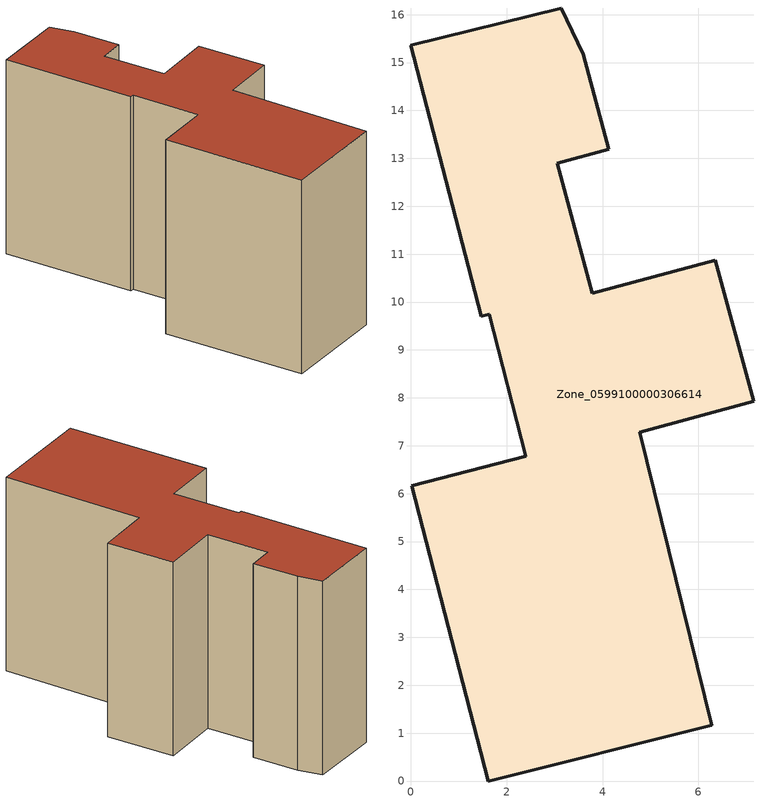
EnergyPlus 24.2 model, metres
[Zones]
Zone_0599100000306614
 floor ground (C_G): 6.35,10.88 7.15,7.92 4.78,7.28 6.28,1.17 1.62,0 0.02,6.16 2.4,6.78 1.63,9.74 1.47,9.71 0,15.37 3.14,16.14 3.59,15.18 4.13,13.19 3.05,12.89 3.78,10.19 z0
 wall outside (C_F): 6.28,1.17 4.78,7.28 7.15,7.92 6.35,10.88 3.78,10.19 3.05,12.89 4.13,13.19 3.59,15.18 3.14,16.14 0,15.37 1.47,9.71 1.63,9.74 2.4,6.78 0.02,6.16 1.62,0 6.28,1.17 z0:8.81
 roof outside (C_R): 3.59,15.18 3.14,16.14 0,15.37 1.47,9.71 1.63,9.74 2.4,6.78 0.02,6.16 1.62,0 6.28,1.17 4.78,7.28 7.15,7.92 6.35,10.88 3.78,10.19 3.05,12.89 4.13,13.19 z8.81
[BUILDING]
Pand.0599100000306614: North Axis=0; Terrain=City; Loads Convergence Tolerance Value=0.04; Temperature Convergence Tolerance Value=0.4; Solar Distribution=FullExterior; Maximum Number of Warmup Days=25; Minimum Number of Warmup Days=1
[Site:Location]
Rotterdam.The.Hague.AP_ZH_NLD Design_Conditions: Latitude=51.96; Longitude=4.45; Time Zone=1; Elevation=-4.5
[SITE:GROUNDTEMPERATURE:BUILDINGSURFACE]
18, 18, 18, 18, 18, 18, 18, 18, 18, 18, 18, 18
[MATERIAL] Thermal Absorptance=0.9; Solar Absorptance=0.7; Visible Absorptance=0.7
Name | Roughness | Thickness | Conductivity | Density | Specific Heat
G.TI.1965-1974 | MediumSmooth | 0.15 | 0.882353 | 540 | 1210
F.TI.1965-1974 | Rough | 0.3 | 0.697674 | 1920 | 840
R.TI.1965-1974 | MediumRough | 0.2 | 0.232558 | 1500 | 1000
[CONSTRUCTION]
C_G: G.TI.1965-1974
C_F: F.TI.1965-1974
C_R: R.TI.1965-1974
[ZONE]
Zone_0599100000306614: Type=1; Multiplier=1; Ceiling Height=Autocalculate; Volume=Autocalculate; Floor Area=autocalculate; Part of Total Floor Area=Yes
[ZONEINFILTRATION:DESIGNFLOWRATE]
Infil_Zone_0599100000306614: Zone or ZoneList or Space or SpaceList=Zone_0599100000306614; Schedule=AlwaysOn; Design Flow Rate Calculation Method=Flow/Area; Flow Rate per Floor Area=0.003; Constant Term Coefficient=1; Temperature Term Coefficient=0; Velocity Term Coefficient=0; Velocity Squared Term Coefficient=0
[HVACTEMPLATE:ZONE:IDEALLOADSAIRSYSTEM]
Zone_0599100000306614: Maximum Heating Supply Air Temperature=50; Minimum Cooling Supply Air Temperature=13; Maximum Heating Supply Air Humidity Ratio=0.0156; Minimum Cooling Supply Air Humidity Ratio=0.0077; Heating Limit=NoLimit; Cooling Limit=NoLimit; Dehumidification Control Type=ConstantSensibleHeatRatio; Cooling Sensible Heat Ratio=0.7; Dehumidification Setpoint=60; Humidification Control Type=None; Humidification Setpoint=30; Outdoor Air Method=None; Outdoor Air Flow Rate per Person=0.00944; Outdoor Air Flow Rate per Zone Floor Area=0; Outdoor Air Flow Rate per Zone=0; Demand Controlled Ventilation Type=None; Outdoor Air Economizer Type=NoEconomizer; Heat Recovery Type=None; Sensible Heat Recovery Effectiveness=0.7; Latent Heat Recovery Effectiveness=0.65
[ZONECONTROL:THERMOSTAT]
ThermostatControl_Zone_0599100000306614: Zone or ZoneList=Zone_0599100000306614; Control Type Schedule=DualSetpointControlType; Control 1=Thermostat_Zone_0599100000306614; Temperature Difference Between Cutout And Setpoint=0
[THERMOSTATSETPOINT:DUALSETPOINT]
Thermostat_Zone_0599100000306614: Heating Setpoint Temperature Schedule=HeatingSetpoint_Zone_0599100000306614; Cooling Setpoint Temperature Schedule=CoolingSetpoint_Zone_0599100000306614
[SCHEDULE:COMPACT]
HeatingSetpoint_Zone_0599100000306614: Through: 12/31, For: AllDays, Until: 24:00, 21
CoolingSetpoint_Zone_0599100000306614: Through: 12/31, For: AllDays, Until: 24:00, 24
DualSetpointControlType: Through: 12/31, For: AllDays, Until: 24:00, 4
AlwaysOn: Through: 12/31, For: AllDays, Until: 24:00, 1
